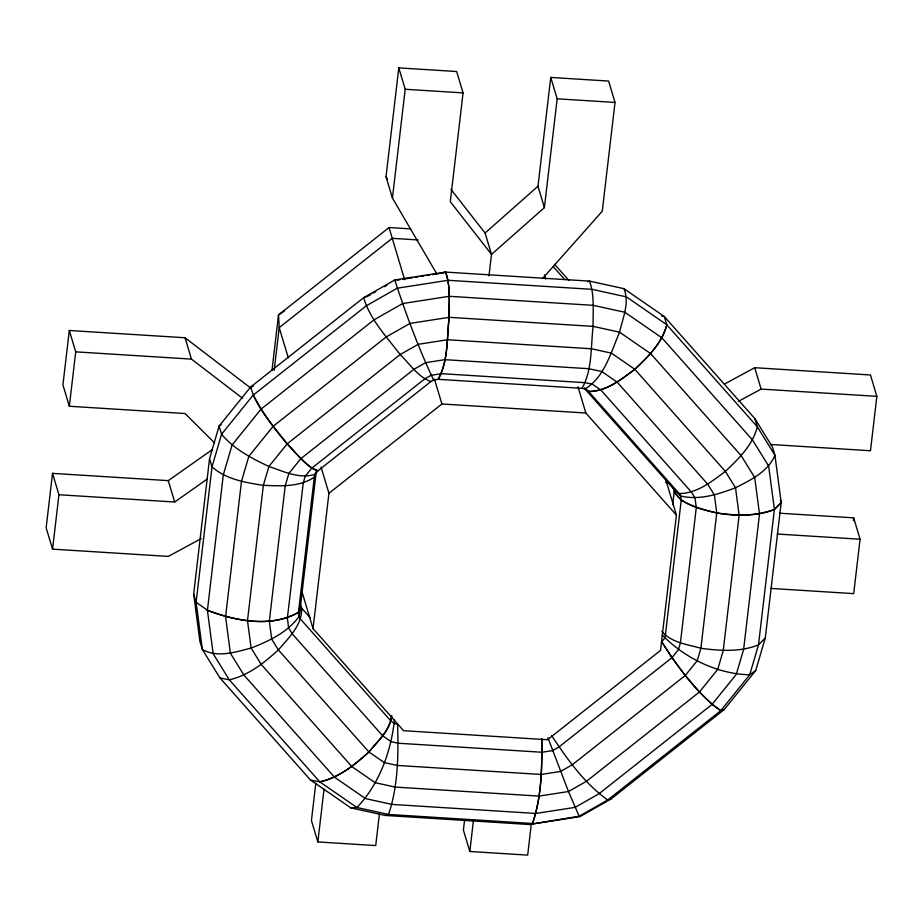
<?xml version="1.0" encoding="UTF-8"?>
<svg xmlns="http://www.w3.org/2000/svg" width="923" height="923" viewBox="0 0 923 923"><rect width="100%" height="100%" fill="white"/><g stroke="black" fill="none" stroke-linecap="round" stroke-linejoin="round"><path stroke-width="1.38" d="M445.624 272.089L589.555 281.123L623.971 288.68L664.306 316.52L666.821 324.792C662.114 343.114 648.131 356.728 634.816 369.292C621.133 379.468 606.573 391.467 588.643 391.502L585.009 388.998L582.032 388.341L438.113 379.307C448.52 360.778 446.755 337.899 449.166 317.327C448.878 302.283 450.909 286.488 445.555 272.077L394.756 279.981L363.662 297.691L250.664 386.991C256.917 408.935 273.635 426.068 287.157 443.859C296.86 453.205 304.752 466.103 317.916 470.845L430.926 381.557L433.602 380.022L438.183 379.307C448.543 360.766 446.744 337.899 449.132 317.327C448.89 302.271 450.678 286.568 445.624 272.089L443.467 272.747M316.358 470.811L300.644 604.715L301.74 608.199C302.086 625.252 288.668 637.908 278.365 649.907C264.116 662.841 248.483 675.474 229.296 679.813L219.939 677.92L202.368 649.527L199.899 641.323L193.657 594.043L209.544 458.639L219.109 426.057L250.606 387.037L252.902 386.299M664.352 316.577L754.899 418.661L772.47 447.044L774.939 455.258L781.181 502.539L765.294 637.931L755.729 670.525L749.718 674.794L720.794 710.641L607.738 799.976L579.183 816.232L529.214 824.493L385.283 815.447L350.867 807.89L310.532 780.05L319.831 781.896C339.053 777.616 354.651 764.913 368.9 751.968C377.772 741.157 390.164 730.381 391.617 715.683M300.644 604.646L298.429 612.457C270.739 628.009 235.7 621.006 207.41 610.311L213.155 653.738L229.296 679.813L319.831 781.896C339.029 777.547 354.663 764.913 368.912 751.98C377.669 741.1 390.175 730.405 391.664 715.729M212.417 449.536L168.263 480.629L52.53 473.361L46.15 527.76L52.565 549.139L168.286 556.407L201.249 538.571M251.01 388.271L185.027 337.749L69.306 330.48L62.926 384.879L69.329 406.258L185.062 413.527L214.494 442.867M52.565 549.139L58.945 494.74L52.53 473.361M69.329 406.258L75.721 351.848L69.306 330.48M196.126 602.177L212.013 466.853L221.566 434.26L253.064 395.24M391.064 721.186L300.517 619.102L298.994 616.645L298.441 612.399C270.762 628.009 235.7 621.029 207.421 610.253L223.297 474.93L232.077 445.001L261.013 409.154L374.069 319.82L402.624 303.563L449.282 296.295M271.997 370.4L278.504 314.893L389.045 227.543L410.597 228.892M274.2 370.354L279.219 327.619L278.504 314.893L284.422 311.039M287.353 618.283L303.24 482.96L305.19 476.291L311.732 468.192L317.974 470.811L315.135 474.318L314.316 477.133L298.429 612.457M665.621 479.21L676.397 515.103L660.51 650.427L547.512 739.727L403.582 730.693L313.035 628.609L328.923 493.286L321.054 467.05M436.625 273.566L392.437 198.064L386.022 176.697L398.794 67.887L456.654 71.521L463.069 92.9L450.297 201.699L491.509 254.402L488.982 275.873M315.804 783.339L311.432 820.559L317.847 841.938L375.707 845.572L379.399 814.074M392.437 198.064L405.197 89.266L398.794 67.887M317.847 841.938L324.065 788.957M450.897 189.296L485.094 233.023L491.509 254.402L544.397 207.617L537.982 186.238L550.754 77.428L608.615 81.062L615.03 102.441L602.258 211.252L542.505 278.561M464.581 820.086L463.404 830.1L469.807 851.479L527.679 855.113L531.371 823.616M544.397 207.617L557.169 98.807L550.754 77.428M469.807 851.479L473.511 819.982M672.694 504.673L674.194 491.855C683.332 506.196 701.584 508.942 716.767 512.98C735.931 515.507 756.064 516.926 774.385 509.542L781.181 502.608L780.362 499.793M681.232 500.185L665.345 635.509L664.525 638.324L661.687 641.831C678.105 667.121 695.977 692.931 720.736 710.675L724.174 709.591L611.176 798.88L580.082 816.59L529.283 824.493L532.525 823.489C541.766 796.434 542.136 767.082 541.709 738.746C542.032 767.082 541.836 796.457 532.456 823.489L388.525 814.444L356.924 807.51L350.867 807.89M853.337 520.71L853.671 517.849L779.37 513.188M853.671 517.849L860.074 539.228L853.694 593.627L770.832 588.424M724.29 384.164L754.714 367.7L870.435 374.969L876.85 396.348L870.47 450.747L770.451 444.459M300.956 606.93L298.994 616.645C287.284 632.497 268.985 641.07 251.114 648.061C235.434 652.076 217.597 658.064 202.368 649.527L196.114 602.246L193.657 593.974M315.412 473.268L314.316 477.133C299.433 487.344 280.534 485.948 263.367 485.325C245.345 482.567 226.123 479.372 212.013 466.853L209.544 458.639M582.032 388.341C592.451 369.823 590.685 346.944 593.097 326.373C592.831 311.316 594.758 295.568 589.555 281.123L587.386 281.792M781.181 502.539L774.397 509.484C744.123 519.984 709.176 515.311 681.22 500.243L680.655 495.986L679.143 493.54L588.597 391.456C606.538 391.433 621.144 379.503 634.805 369.292C648.119 356.693 662.079 343.068 666.775 324.734L626.429 296.894L592.024 289.337L448.093 280.292L397.225 288.195L366.131 305.905L253.121 395.194C268.374 422.492 287.884 447.874 311.732 468.192M273.07 426.345L248.818 456.389L241.468 481.46L225.581 616.783L230.392 653.219L243.914 675.059L334.449 777.143L365.531 798.603L391.998 804.418L535.928 813.451L575.075 807.371L598.992 793.757L712.002 704.457M671.909 657.73L678.451 649.63L680.401 642.973L696.288 507.638L694.984 497.878L691.396 492.074L600.85 389.991L592.508 384.245L585.47 382.699L441.54 373.665L431.053 375.303L424.695 378.926L311.686 468.226M755.729 670.525L724.232 709.545L720.794 710.641L712.025 704.434L736.277 674.39L743.638 649.319L759.514 513.996L754.702 477.56L741.192 455.72L650.646 353.647M765.294 637.931L758.498 644.865L749.718 674.794C717.286 674.078 684.728 658.041 662.31 635.093M485.094 233.023L537.982 186.238M273.104 426.322L386.102 337.022L410.02 323.408L449.132 317.327M328.923 493.286L441.921 403.986L585.851 413.019L676.397 515.103M661.745 641.785L671.956 657.707L558.946 746.995L552.589 750.618L542.043 752.257L398.171 743.223L391.133 741.677L382.757 735.896L292.256 633.847L288.657 628.044L287.365 618.237M221.105 424.626L219.109 426.057L221.566 434.26C234.061 449.178 251.598 458.293 268.893 466.484C283.58 471.376 299.444 479.325 315.135 474.318M58.945 494.74L174.678 502.008L207.202 479.095M585.009 388.998C604.669 377.046 610.98 352.148 619.564 332.176C622.69 318.17 629.844 302.871 623.971 288.68M367.1 296.595L370.827 294.483M373.307 293.064L375.788 291.656M384.487 286.707L386.968 285.288M738.308 401.424L761.129 389.079L876.85 396.348M365.958 296.964L363.662 297.691C370.088 319.577 386.622 336.768 400.167 354.559C409.835 363.939 417.75 376.815 430.926 381.557M250.664 386.991L252.948 386.264M611.176 798.88L607.738 799.976C584.386 783.362 567.31 759.294 551.654 735.631M443.398 272.747L445.555 272.077M385.283 815.447L388.525 814.444C398.367 785.658 398.355 754.414 397.617 724.29L394.64 723.644L391.017 721.14M397.075 280.119L399.901 279.681M402.728 279.242L412.627 277.696M415.454 277.258L418.281 276.819M421.107 276.381L423.934 275.942M426.761 275.504L429.587 275.066M432.414 274.616L442.313 273.081M405.197 89.266L463.069 92.9M557.169 98.807L615.03 102.441M418.131 239.945L392.217 238.319L279.219 327.619L288.334 357.986M449.339 296.306L593.27 305.34L624.871 312.274L661.929 337.853L752.51 439.983L768.651 466.046L774.397 509.484L758.498 644.865C740.177 652.249 720.055 650.842 700.892 648.281C687.566 644.381 671.194 642.673 661.826 631.344M449.166 317.327L593.097 326.373L619.564 332.176L650.623 353.613M75.721 351.848L191.442 359.116L242.634 398.321M665.598 482.441L668.425 482.625M777.212 534.025L860.074 539.228M661.641 315.989L664.306 316.52M580.082 816.59L579.183 816.232L568.476 791.53L547.916 737.765M319.877 781.931L356.924 807.51C379.272 784.273 391.167 751.241 394.49 719.617M196.114 602.246L207.421 610.253M584.571 388.006L588.643 391.502M584.467 388.433L673.098 488.371L679.143 493.54C697.084 493.517 711.679 481.575 725.351 471.376C738.677 458.8 752.66 445.198 757.356 426.864L754.899 418.661M673.098 488.371L680.655 495.986C699.311 500.543 718.117 494.278 735.516 487.794C750.653 480.006 767.913 471.872 774.939 455.258L757.356 426.864L666.821 324.792M712.025 704.434L699.461 691.996L685.281 675.474L671.956 657.707M554.585 264.301L568.868 280.407M553.304 266.701L564.738 279.588M301.74 608.199L310.313 617.868M219.939 677.92L310.486 780.004M681.22 500.243L674.194 491.924L673.882 489.64M386.022 176.697L387.464 179.166M433.602 380.022C418.35 347.694 405.878 313.958 394.756 279.981M754.714 367.7L761.129 389.079M544.432 274.973L545.678 279.115M577.983 386.795L585.851 413.019M404.643 279.738L389.045 227.543M434.468 379.134L441.921 403.986M301.44 589.947L313.035 628.609M185.027 337.749L191.442 359.116M168.263 480.629L174.678 502.008M263.367 485.325L247.491 620.648L251.114 648.061L261.267 664.479L351.813 766.563L375.2 782.704L395.102 787.077L539.02 796.111L568.476 791.53L586.451 781.296L699.461 691.996L717.725 669.371L723.251 650.53L739.138 515.207L735.516 487.794L725.351 471.376L634.816 369.292L611.418 353.151L591.528 348.779L447.597 339.745L418.142 344.325L400.167 354.559L287.168 443.859L268.893 466.484L263.367 485.325M285.219 485.856L269.331 621.179L271.72 639.166L278.365 649.907L368.912 751.98L384.256 762.571L397.282 765.432L541.201 774.466L560.526 771.455L572.295 764.763L685.293 675.463L697.269 660.614L700.892 648.281L716.767 512.957L714.39 494.982L707.733 484.24L617.199 382.157L601.854 371.565L588.828 368.715L444.898 359.67L425.584 362.681L413.816 369.385L300.817 458.673L288.841 473.522L285.219 485.856"/></g></svg>
